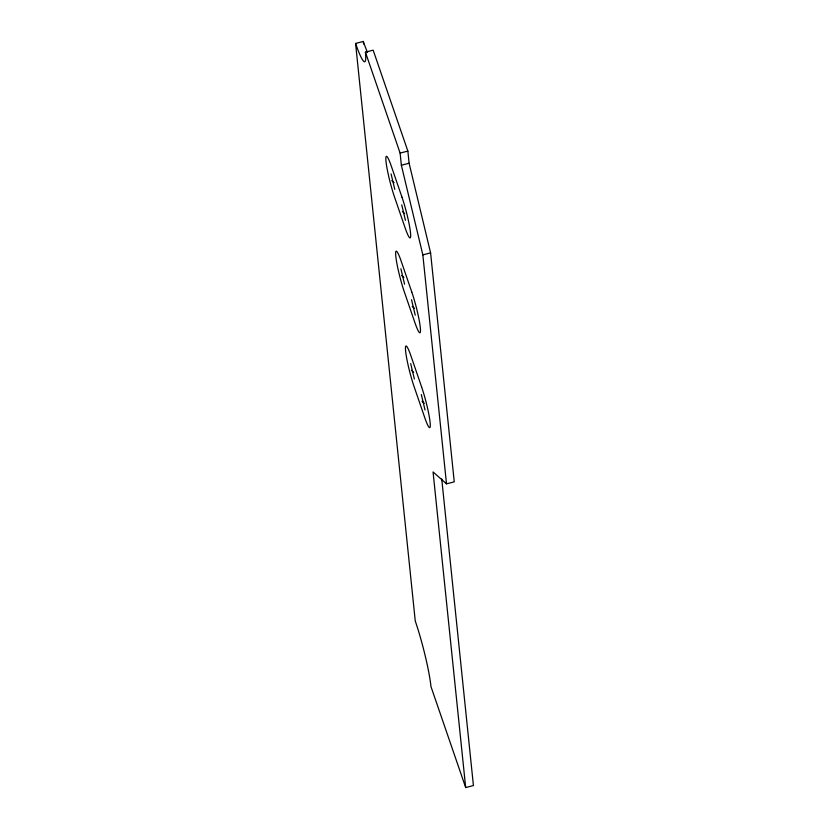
<?xml version="1.0" encoding="UTF-8"?>
<svg xmlns="http://www.w3.org/2000/svg" width="829" height="829" viewBox="0 0 829 829"><rect width="100%" height="100%" fill="white"/><g stroke="black" fill="none" stroke-linecap="round" stroke-linejoin="round"><path stroke-width="1.24" d="M441.743 478.965L473.421 785.55L465.68 787.55L430.976 686.609A48.31 5.264 75.5 0 0 415.256 621.004L355.579 43.45L363.32 41.45A48.31 5.264 75.5 0 0 367.568 52.569M355.579 43.45A48.31 5.264 75.5 0 0 365.413 52.154L373.154 50.154L407.858 151.096L409.111 163.23L430.593 252.886L454.251 481.846L446.499 483.846L433.059 471.95L465.68 787.55M446.499 483.846L422.842 254.886L401.36 165.23L400.117 153.096L407.858 151.096M401.36 165.23L409.111 163.23M422.842 254.886L430.593 252.886M391.775 180.618L394.096 182.67M402.417 211.582L404.739 213.633M401.578 275.446L403.899 277.497M412.22 306.419L414.541 308.471M411.381 370.283L413.692 372.335M422.023 401.246L424.344 403.298M365.413 52.154L400.117 153.096M401.733 204.877L405.433 220.338M391.081 173.914L394.791 189.375M411.526 299.704L415.236 315.175M400.884 268.741L404.583 284.212M421.329 394.542L425.028 410.003M410.687 363.579L414.386 379.04M363.32 41.45L363.589 44.02M401.992 197.198L391.34 166.225A26.165 2.85 75.5 0 0 386.013 161.51A26.165 2.85 75.5 0 0 394.531 197.053L405.174 228.016A26.165 2.85 75.5 0 0 410.5 232.731A26.165 2.85 75.5 0 0 401.992 197.198M411.785 292.026L401.143 261.062A26.165 2.85 75.5 0 0 395.816 256.348A26.165 2.85 75.5 0 0 404.324 291.891L414.977 322.854A26.165 2.85 75.5 0 0 420.303 327.569A26.165 2.85 75.5 0 0 411.785 292.026M421.588 386.863L410.946 355.9A26.165 2.85 75.5 0 0 405.619 351.185A26.165 2.85 75.5 0 0 414.127 386.718L424.769 417.692A26.165 2.85 75.5 0 0 430.106 422.407A26.165 2.85 75.5 0 0 421.588 386.863"/></g></svg>
